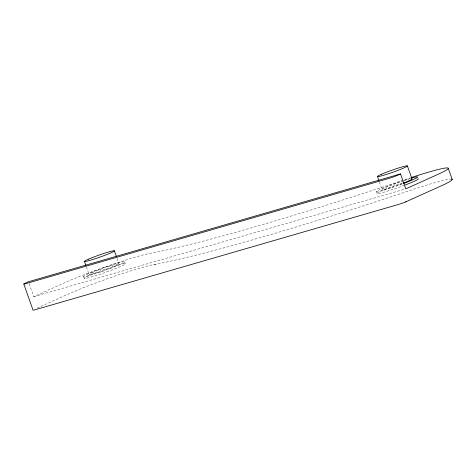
<?xml version="1.0" encoding="UTF-8"?>
<svg xmlns="http://www.w3.org/2000/svg" width="476" height="476" viewBox="0 0 476 476"><rect width="100%" height="100%" fill="white"/><g stroke="black" fill="none" stroke-linecap="round" stroke-linejoin="round"><path stroke-width="0.36" stroke-dasharray="2.38 1.78" d="M29.203 283.785L33.766 296.679L66.027 282.131A53.586 3.737 -19.5 0 1 147.59 253.857L159.573 251.471A396.948 27.691 -19.5 0 0 248.424 228.694L266.929 223.315A396.948 27.691 -19.5 0 0 393.545 183.462L407.992 178.643A53.586 3.737 -19.5 0 1 410.514 177.798M37.128 308.15L69.996 293.329A53.586 3.737 -19.5 0 1 151.552 265.055L155.64 264.251M33.766 296.679L404.368 189.275M153.921 264.555L163.542 262.669A396.948 27.691 -19.5 0 0 252.393 239.892L270.898 234.513A396.948 27.691 -19.5 0 0 397.508 194.66L411.954 189.841A53.586 3.737 -19.5 0 1 451.212 179.113M379.408 182.005L382.085 189.573M376.504 191.608L377.165 193.476M124.617 261.854L125.277 263.722M117.084 258.391L119.036 263.888M86.418 266.917L89.095 274.479M83.514 276.52L84.175 278.383M401.958 183.659A15.881 1.107 -19.5 0 1 385.114 189.186A15.881 1.107 -19.5 0 1 384.775 187.931L385.941 187.401A15.881 1.107 -19.5 0 1 403.166 181.053M403.731 180.874A15.881 1.107 -19.5 0 1 408.991 179.363M402.095 184.069A21.831 1.523 -19.5 0 1 380.348 191.102A21.831 1.523 -19.5 0 1 379.717 189.507L381.246 188.811A21.831 1.523 -19.5 0 1 401.625 181.088M404.707 180.083A21.831 1.523 -19.5 0 1 410.568 178.298M404.612 185.235A21.831 1.523 -19.5 0 1 381.597 192.822A21.831 1.523 -19.5 0 1 380.378 191.376L381.907 190.674A21.831 1.523 -19.5 0 1 402.916 182.748M88.256 273.718L86.727 274.42A21.831 1.523 -19.5 0 0 91.898 274.771A21.831 1.523 -19.5 0 0 119.875 264.65L121.404 263.948A21.831 1.523 -19.5 0 0 116.233 263.597A21.831 1.523 -19.5 0 0 88.256 273.718M88.917 275.586L87.388 276.288A21.831 1.523 -19.5 0 0 92.558 276.639A21.831 1.523 -19.5 0 0 120.535 266.518L122.064 265.816A21.831 1.523 -19.5 0 0 116.894 265.465A21.831 1.523 -19.5 0 0 88.917 275.586M92.957 272.314L91.785 272.837A15.881 1.107 -19.5 0 0 94.748 273.385A15.881 1.107 -19.5 0 0 115.174 266.06L116.346 265.531A15.881 1.107 -19.5 0 0 113.383 264.983A15.881 1.107 -19.5 0 0 92.957 272.314"/><path stroke-width="0.71" d="M400.506 173.93L395.818 176.031A5.956 0.416 -19.5 0 1 388.999 178.393L25.692 283.678A5.956 0.416 -19.5 0 1 25.192 283.232L28.483 281.75L400.506 173.93L405.796 188.865L439.169 173.811A53.586 3.737 -19.5 0 0 411.139 177.59M405.677 201.901L443.132 185.009A53.586 3.737 -19.5 0 0 451.212 179.113M406.177 201.693L405.07 202.157A5.956 0.416 -19.5 0 1 398.251 204.519L34.944 309.811A5.956 0.416 -19.5 0 1 33.052 310.168L23.8 284.041M448.237 168.272L452.2 179.47M407.397 165.916L412.02 178.982M377.456 176.507L378.92 180.63M114.407 250.828L116.358 256.326M84.472 261.413L85.93 265.543M411.478 178.881A15.881 1.107 -19.5 0 1 409.336 180.624L408.164 181.148A15.881 1.107 -19.5 0 1 403.69 182.992M411.817 177.953A21.831 1.523 -19.5 0 1 414.388 179.041L412.865 179.744A21.831 1.523 -19.5 0 1 403.339 183.599M417.952 178.72A21.831 1.523 -19.5 0 1 415.054 180.91L413.525 181.606A21.831 1.523 -19.5 0 1 405.213 185.003M88.328 259.247L87.156 259.777A15.881 1.107 -19.5 0 0 90.125 260.324A15.881 1.107 -19.5 0 0 110.551 252.994L111.723 252.47A15.881 1.107 -19.5 0 0 108.754 251.923A15.881 1.107 -19.5 0 0 88.328 259.247M381.318 174.335L380.145 174.865A15.881 1.107 -19.5 0 0 383.109 175.412A15.881 1.107 -19.5 0 0 403.541 168.088L404.707 167.558A15.881 1.107 -19.5 0 0 401.744 167.011A15.881 1.107 -19.5 0 0 381.318 174.335"/></g></svg>
